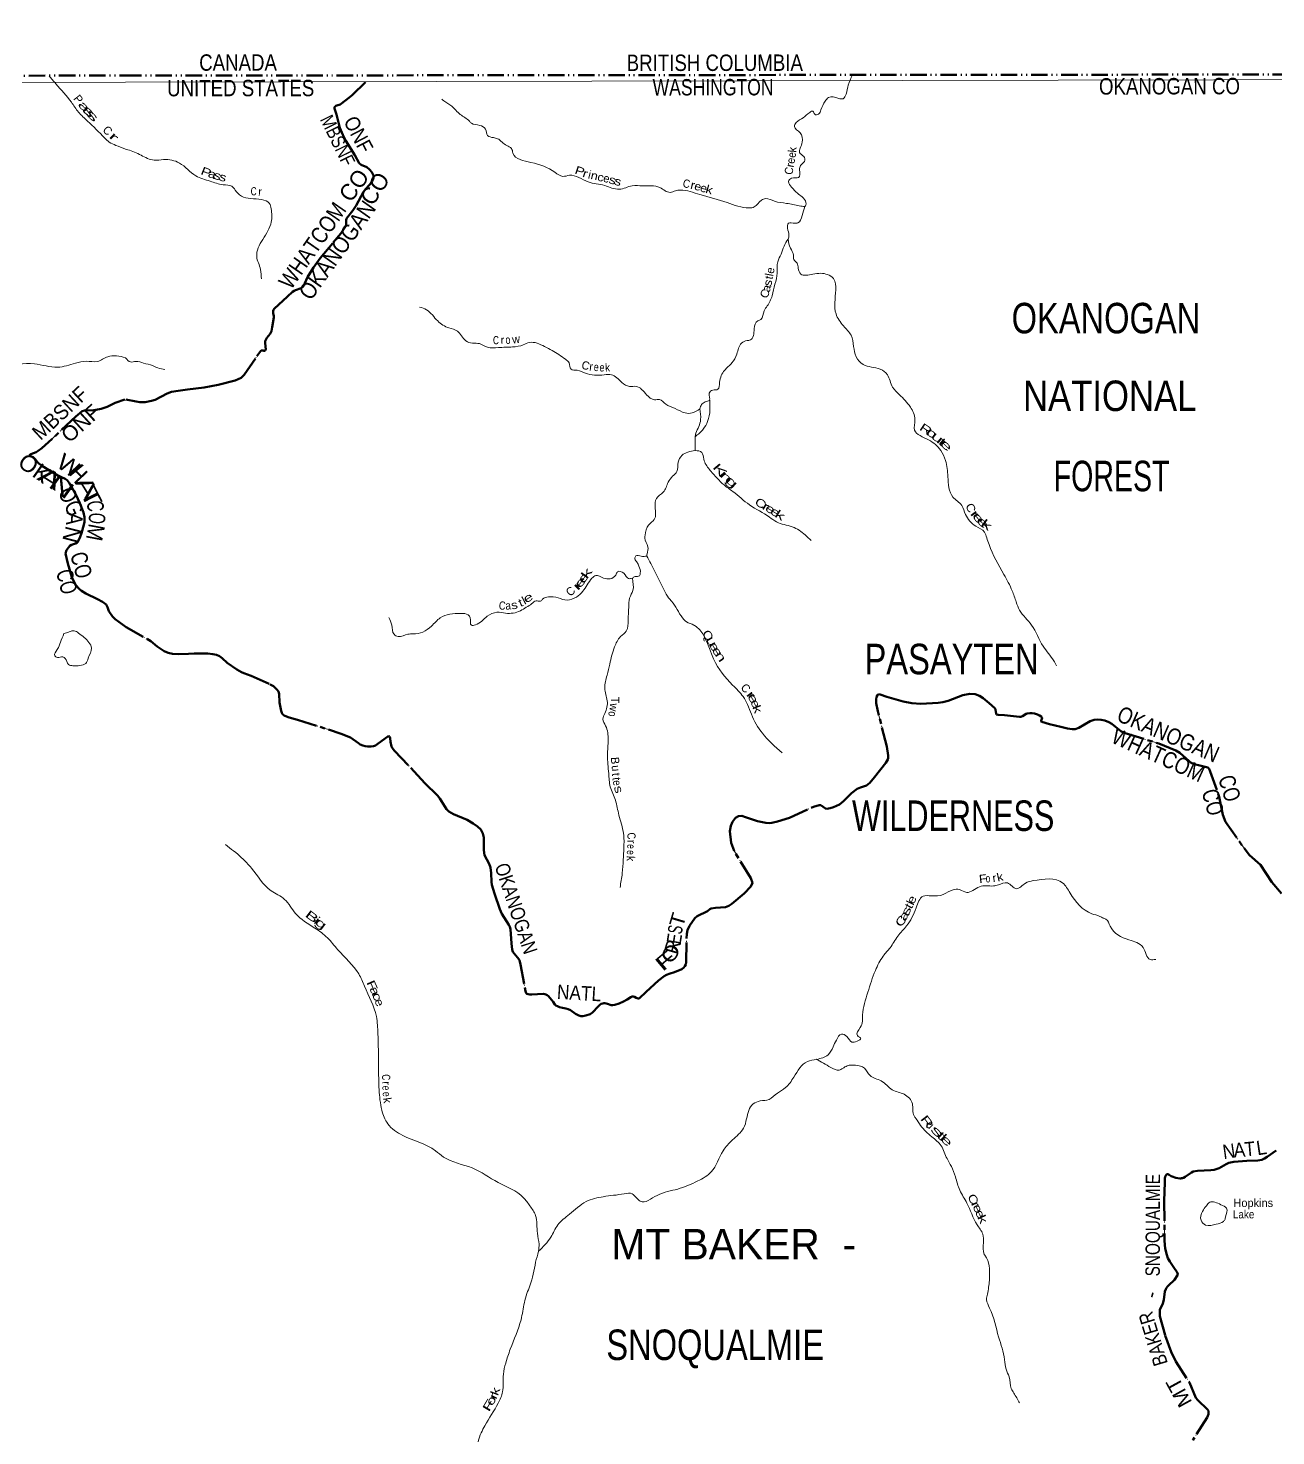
# Model space of a CAD drawing. Header units: feet. Extents: x -2 to 244583, y 367190 to 553316.
# Drawn here: x 27951 to 58364, y 518618 to 552939 of the extents above; entities that cross this region are included whole.
import ezdxf
from ezdxf.enums import TextEntityAlignment as Align

# ---------------------------------------------------------------- set-up
doc = ezdxf.new("R2010")
doc.units = ezdxf.units.FT
doc.header["$LTSCALE"] = 80
for name, pattern in [('DASH_DOUBLE_DOT', [9.2, 5, -1.2, 0.3, -1.2, 0.3, -1.2]), ('DOT_DASHED', [7.7, 5, -1.2, 0.3, -1.2]), ('LONG_DASH_SHORT_DASH', [9.9, 6, -1.2, 1.5, -1.2])]:
    doc.linetypes.add(name, pattern=pattern)
for name, color, linetype, lineweight in [('10', 7, 'DASH_DOUBLE_DOT', 70), ('11', 7, 'LONG_DASH_SHORT_DASH', 60), ('39', 7, 'Continuous', 13), ('4', 7, 'Continuous', 13), ('41', 7, 'Continuous', 13), ('44', 7, 'DOT_DASHED', 13)]:
    doc.layers.add(name, color=color, linetype=linetype, lineweight=lineweight)
doc.layers.add('12', color=7, linetype='Continuous')

msp = doc.modelspace()

# ---------------------------------------------------------------- linework, layer by layer
at = {"layer": '10'}
for p, q in [((-1.6, 551755.79), (30317.74, 551782.51)), ((30317.74, 551782.51), (60642.26, 551810.33))]:
    msp.add_line(p, q, dxfattribs=at)
at = {"layer": '11'}
for points in [[(30333.28, 543886.66), (30585.15, 543833.9), (30672.53, 543820.03), (30800.39, 543822.32), (30960.53, 543850.68), (31048.99, 543879.89), (31340.82, 544034.14), (31444.87, 544070.12), (31604.41, 544097.35), (31839.42, 544125.88), (32245.39, 544175.48), (32585.07, 544245.14), (32993.38, 544347.11), (33141.31, 544414.27), (33219.88, 544489.39), (33529.22, 544942.68), (33621.02, 545073.84), (33628.7, 545078.33), (33638.84, 545080.61), (33677.19, 545077.43), (33698.32, 545074.37), (33712.03, 545073.85), (33724.77, 545076.43), (33732.84, 545082.47), (33737.94, 545094.37), (33741.6, 545115.52), (33740.63, 545168.44), (33725.99, 545273.72), (33730.68, 545310.07), (33742.9, 545341.6), (33770.53, 545384.89), (33848.57, 545482.95), (33869.4, 545519.99), (33880.59, 545554.39), (33902.48, 545651.83), (33940.54, 545882.35), (33939.21, 545920.42), (33927.57, 545992.95), (33924.94, 546021.94), (33926.92, 546050.12), (33933.28, 546070.03), (33951.22, 546093.98), (34276.94, 546399.4), (34391.65, 546507.24), (34432.4, 546537.13), (34464.92, 546552.09), (34603.33, 546602.06), (34644.65, 546630.92), (34675.78, 546671.76), (34697.79, 546719.08), (34756.5, 546869.75), (34905.04, 547102.54), (35068.59, 547334.09), (35389.81, 547711.29), (35571.06, 547929.09), (35688.76, 548102.75), (35706.08, 548141.25), (35706.95, 548183.67), (35699.89, 548254.43), (35710.03, 548300.22), (35865.47, 548490.14), (35943.02, 548615.36), (36129.54, 548951.14), (36176.04, 549015.74), (36262.47, 549113.94), (36309.79, 549170.78), (36334.3, 549205.06), (36358.51, 549254.32), (36368.05, 549291.81), (36370.16, 549319.6), (36366.8, 549348.65), (36355.87, 549379), (36327.23, 549428.16), (36270.53, 549493.45), (36207.95, 549545.86), (36065.74, 549607.22), (36020.67, 549645.99), (35912.32, 549843.45), (35698.16, 550191.92), (35617.9, 550339.61), (35551.63, 550510.7), (35467.43, 550830.19), (35426.47, 550954.44), (35422.12, 550983.77), (35422.51, 551004.03), (35426.08, 551021.49), (35432.75, 551032.98), (35440.66, 551040.59), (35453.91, 551048.62), (35473.55, 551056.23), (35552.76, 551079.42), (35588.81, 551102.86), (35771.84, 551238.35), (35852.71, 551305.67), (36174.57, 551626.22)], [(30308.69, 543881.6), (30075.79, 543807.64), (29880.18, 543709.96), (29727.91, 543656.53), (29512.7, 543617.94), (29363.64, 543623.88), (29323.2, 543620.52), (29265.51, 543597.4), (29116.46, 543468.31), (28446.1, 542845.96), (28288.69, 542700.97), (28198.41, 542633.24), (28144.68, 542601.44), (28017.52, 542549.44), (27989.73, 542536.61), (27979, 542527.22), (27992.68, 542513.85), (28071.68, 542477.65), (28090.3, 542461.51), (28128.27, 542418.52), (28170.51, 542366.44), (28210.66, 542324.88), (28302.88, 542259.26), (28489.06, 542142.58), (28673.37, 542036.07), (28852.66, 541948.26), (28899.47, 541916.21), (28949.24, 541854.13), (29114.39, 541566.85), (29213.23, 541356.81), (29299.8, 541132.75), (29325.75, 541012.9), (29323.01, 540901.87), (29308.86, 540828.88), (29248.83, 540627.29), (29216.82, 540533.73), (29163.66, 540417.06), (29145.03, 540396.85), (29107, 540374.49), (29010.24, 540339.93), (28971.21, 540318.94), (28931.58, 540276.73), (28888.3, 540210.8), (28864.75, 540130.55), (28919.05, 539886.62), (29018.5, 539557.56), (29062.49, 539447.3), (29117.11, 539357.83), (29201.14, 539264.83), (29253.49, 539221.3), (29353.69, 539156.99), (29637.65, 539020.54), (29764.75, 538951.21), (29849.55, 538887.82), (29883.04, 538824.43), (29915.19, 538727.86), (30009.01, 538592.44), (30073.15, 538529.96), (30338.46, 538337.79)], [(30338.25, 538337.94), (30859.17, 538044.51), (30941.59, 537992), (31094.43, 537867.04), (31268.1, 537750.77), (31363.46, 537706.32), (31471.99, 537681.36), (31627.56, 537672.79), (31856.77, 537686.42), (31993.99, 537694.47), (32126.32, 537692.95), (32329.68, 537689.57), (32452.16, 537677.66), (32538.55, 537658.21), (32614.35, 537627.71), (32678.46, 537579.72), (32799.01, 537462.27), (33039.56, 537301.12), (33154.13, 537236.45), (33208.5, 537211.07), (33387.75, 537145.19), (33854.23, 536939.14), (33929.97, 536893.07), (33976.05, 536855.95), (34016.99, 536813.36), (34049.57, 536764.06), (34068.12, 536705.08), (34079.19, 536500.78), (34114.71, 536298.71), (34133.65, 536243.66), (34152.44, 536214.96), (34191.65, 536183.54), (34250.47, 536155.04), (34310.42, 536134.06), (34519.89, 536074.38), (35271.26, 535840.48), (35578.27, 535735.49), (35805.37, 535640.75), (36001.54, 535502.91), (36045.41, 535476.89), (36105.66, 535450.88), (36165.66, 535433.98), (36220.46, 535425.27), (36313.79, 535425.42), (36369.28, 535436.16), (36414.12, 535452.78), (36486.09, 535495.06), (36716.95, 535664.88), (36739.04, 535674.85), (36755.3, 535672.53), (36768.2, 535655.84), (36776.99, 535628.87), (36782.99, 535536.23), (36806.99, 535427.33), (36824.51, 535389.18), (36882.23, 535321.01), (37357.29, 534815.92), (37623.83, 534534.21), (37931.05, 534232.62), (37989.63, 534155.63), (38149.14, 533898.29), (38204.01, 533842.35), (38316.69, 533775.41), (38650.99, 533634), (38799.37, 533551.74), (38908.3, 533478.17), (38982.86, 533403), (39035.98, 533301.17), (39056.79, 533205.02), (39055.26, 532901.6), (39074.97, 532778.07), (39186.16, 532565.28), (39218.09, 532476.2), (39234.1, 532339.42), (39244.86, 532123.14), (39256.27, 532054.07), (39316.66, 531837.73), (39448.87, 531458.13), (39498.64, 531348.14)], [(46512.76, 533686.41), (47095.13, 533955.54), (47230.18, 533998.19), (47271.81, 533991.38), (47387.87, 533915.48), (47418.56, 533907.54), (47497.75, 533919.49), (47583.71, 533943.25), (47725.4, 534014.6), (47826.99, 534090.14), (47901.64, 534166.84), (48021.16, 534287.52), (48160.19, 534389.54), (48241.7, 534424.78), (48382.56, 534476.43), (48464.86, 534542.1), (48582.31, 534677.32), (48858.18, 535028.34), (48903.28, 535112.01), (48914.21, 535152.65), (48916.28, 535207.43), (48882.45, 535423.24), (48662.18, 536286), (48619.97, 536484.8), (48618.2, 536569.66), (48630.15, 536636.41), (48653.54, 536679.8), (48681.79, 536700.02), (48717.52, 536695.26), (48882.78, 536635.42), (49277.8, 536521.96), (49494.12, 536477.74), (49707.43, 536462.53), (50132.98, 536487.47), (50243.31, 536502.45), (50373.82, 536541.25), (50733.82, 536678.01), (50903.29, 536712.66), (51037.47, 536701.28), (51143.44, 536660.6), (51230.23, 536606.63), (51374.92, 536480.8), (51510.69, 536358.29), (51526.84, 536327.53), (51547.5, 536221.71), (51558.72, 536207.42), (51594.18, 536197.83), (51750.52, 536187.61), (52116.56, 536149.85), (52147.71, 536150.11), (52187.5, 536164.1), (52275.97, 536219.54), (52305.35, 536232.44), (52370.85, 536239.81), (52423.04, 536236.83), (52481.93, 536225.87), (52555.31, 536201.57), (52602.64, 536179.55), (52642.01, 536157.12), (52659.49, 536145.3), (52663.4, 536139.95), (52665.94, 536120.91), (52645.72, 536054.43), (52644.45, 536040.14), (52647.06, 536032.75), (52650.04, 536029.66), (52661.46, 536025.14), (52845.77, 535973.14), (53125.52, 535904.19), (53285.32, 535867.65), (53399.36, 535845.81), (53469.06, 535848.11), (53559.24, 535877.36), (53838.07, 536040.7), (53934.56, 536075.1), (54006.69, 536080.99), (54107.16, 536075.55), (54196.91, 536058.05), (54296, 536020.13), (54368.68, 535974.24), (54586.02, 535797.79), (54688.62, 535749.15), (55514.05, 535497.15), (55926.16, 535329.71), (56020.42, 535271.72), (56247.89, 535068.75)], [(56247.89, 535068.75), (56301.87, 535030.75), (56371.93, 534996.1), (56514.25, 534958.19), (56704.84, 534909.76), (56737.66, 534880.82), (56764.05, 534817.94), (56983.7, 534194.81), (57074.78, 533755.61), (57139.53, 533590.28), (57591.99, 532942.97), (57718.43, 532773.94), (57993.14, 532537.84), (58131.13, 532325.9), (58267.38, 532114.15), (58503.95, 531842.12)], [(39498.64, 531348.14), (39668.47, 531078.13), (39689.47, 531030.26), (39707.26, 530969.25), (39737, 530622.53), (39751.2, 530472.08), (39767.29, 530422.69), (39796.45, 530377.05), (39880.11, 530280.55), (39909.75, 530240.08), (39924.94, 530211.7), (39950.06, 530111.33), (40073.99, 529458.62), (40090.94, 529412.54), (40107.33, 529395.64), (40137.18, 529385.75), (40183.51, 529379.65), (40232.4, 529379.39), (40504.75, 529392.23), (40544.58, 529388.58), (40567.37, 529382.22), (40604.67, 529361.57), (40635.58, 529334.37), (40747.03, 529199.69), (40792.85, 529131.22), (40813.94, 529113.22), (40854.58, 529090.4), (40904.28, 529072.53), (40974.21, 529056.58), (41058.41, 529040.04), (41112.33, 529024.64), (41168.95, 528997.84), (41296.11, 528910.57), (41378.05, 528864.14), (41423.63, 528851.14), (41474.29, 528850.12), (41543.79, 528863.26), (41648.18, 528901.51), (41710.08, 528943.32), (41843.12, 529087.51), (41893.49, 529131.54), (41919.74, 529147.82), (41955.88, 529162.58), (41985.84, 529167.22), (42010.88, 529165.89), (42074.07, 529149.83), (42158.81, 529121.87), (42206.12, 529114.87), (42254.86, 529123.24), (42360.15, 529161.09), (42461.34, 529205.4), (42552.76, 529253.39), (42641.63, 529317.56), (42673.25, 529333.24), (42698.71, 529332.35), (42730.74, 529319.71), (42769.46, 529298.21), (42816.92, 529278.35), (42844.31, 529281.04), (43016.08, 529440.05), (43317.93, 529716.32), (43457, 529829.54), (43508.31, 529857.51), (43597.45, 529887.66), (43703.06, 529921.6), (43885.84, 529998.6), (43933.2, 530033.16), (43960.69, 530067.75), (43979.48, 530111.18), (43990.65, 530169.6), (44004.52, 530853.9), (44023.28, 530949.11), (44069.01, 531054.94), (44205.44, 531241.17), (44261.57, 531284.61), (44506.87, 531407.19), (44568.05, 531460.46), (44602.44, 531476.14), (44702.62, 531495.38), (44953.21, 531508.61), (45030.89, 531537.89), (45106.43, 531588.31), (45406.65, 531837.27), (45569.58, 532015.55), (45610.43, 532101.01), (45568.16, 532213.73), (45161, 532879.4), (45089.69, 533080.17), (45056.68, 533359.73), (45077.62, 533494.49), (45122.81, 533591.31), (45196.73, 533682.09), (45263.92, 533727.75), (45350.83, 533730.97), (45436.41, 533703.44), (45729.57, 533606.11), (45929.43, 533560.4), (46021.01, 533555.49), (46076.2, 533560.44), (46219.34, 533592.92), (46512.76, 533686.41)], [(58368.63, 525574.08), (58154.07, 525417.49), (58088.95, 525378.29), (58023.96, 525351.43), (57922.76, 525332.72), (57661, 525325.83), (57344.33, 525295.11), (57219.58, 525272.75), (57154.52, 525244.46), (56980.52, 525143.12), (56864.29, 525103.59), (56782.5, 525092.2), (56454.91, 525079.96), (56352.49, 525062.13), (56307.03, 525041.87), (56156.89, 524935.86), (56114.25, 524911.97), (56091.37, 524902.96), (56068.19, 524897.1), (56068.19, 524897.1), (56049.63, 524894.99), (56027.49, 524895.42), (55973.17, 524902.65), (55930.32, 524912.09), (55834.1, 524937.34), (55812.7, 524947.83), (55768.03, 524979.11), (55750.77, 524990.05), (55734.91, 524997.15), (55726.71, 524999.1), (55717.87, 524999.41), (55708.28, 524997.05), (55698.48, 524990.84), (55690.68, 524982.53), (55680.66, 524968.69), (55672.27, 524952.97), (55665.79, 524935.09), (55659.64, 524898.02), (55661.67, 524805.75)], [(55661.67, 524805.75), (55645.74, 524340.33), (55647.15, 523376.72), (55667.98, 523187.08), (55705.18, 523029.42), (55734.32, 522950.24), (55776.7, 522871.61), (55874.9, 522721.15), (55952.32, 522616.52), (55970.89, 522580.52), (55972.21, 522560.41), (55964.15, 522534.18), (55890.23, 522425.4), (55746.45, 522285.74), (55720.97, 522257.18), (55696.81, 522222.96), (55680.94, 522191.82), (55662.36, 522134.9), (55631.22, 521931.23), (55608.66, 521848.57), (55535.83, 521690.89), (55535.3, 521535.57), (55667.61, 521067.64), (55811.6, 520667.81), (55929.34, 520427.27), (56261.06, 519914.92), (56414.15, 519545.76), (56458.93, 519486.25), (56698.59, 519259.99), (56719.46, 519228.18), (56726.2, 519195), (56722.29, 519146.27), (56692.47, 519063.15), (56339.16, 518513.79)]]:
    msp.add_lwpolyline(points, dxfattribs=at)
at = {"layer": '39'}
for points in [[(28462.91, 551779.34), (28627.42, 551580.14), (29004.1, 551135.64), (29178.43, 550892.03), (29401.2, 550673.08), (29814.06, 550263.28), (29928.4, 550162.94), (30091.23, 550081.2), (30321, 549991.88)], [(48044.38, 551799.61), (47943.45, 551550.14), (47887.14, 551328.88), (47819.49, 551218.86), (47710.06, 551227.87), (47458.78, 551247.58), (47378.77, 551157.68), (47273.76, 550946.05), (47216.17, 550842.21), (47127.11, 550839.28), (47079.71, 550915.73), (47001.09, 550884.56), (46846.61, 550753.41), (46671.71, 550638.25), (46632.25, 550542.69), (46767.58, 550386.15), (46818.61, 550161.94), (46769.6, 550013.65), (46754.57, 549906.19), (46856.85, 549810.06), (46874.36, 549688.76), (46778.24, 549590.6), (46755.09, 549485.08), (46732.86, 549294.55), (46556.86, 549280.6), (46486.88, 549198.91), (46561.28, 549059.97), (46702.55, 548915.64), (46816.93, 548823.68), (46911.53, 548689), (46906.16, 548624.15), (46882.26, 548587.47)], [(38032.15, 551208.1), (38087.29, 551164.12), (38274.95, 551036.46), (38483.64, 550836.13), (38708.16, 550670.38), (38757.3, 550620.27), (38958.29, 550569.68), (39096.97, 550477.96), (39151.3, 550322.62), (39293.61, 550269.41), (39393.09, 550244.11), (39617.65, 550074.31), (39729.73, 550008.64), (39769.49, 549889.6), (40207.23, 549665.28), (40792.97, 549424.26), (40982.34, 549324.96), (41146.06, 549350.93), (41599.3, 549191.56), (42005.21, 549102.57), (42358.51, 549011.02), (42675.47, 549095.24), (42928.6, 549091.75), (43352.2, 549051.53), (43598.46, 548934.59), (43733.66, 548976.46), (43846.88, 548991.79), (44325.91, 548881.27), (44994.14, 548687.66), (45524.03, 548555.39), (45651.31, 548580.98), (45827.68, 548746.77), (45930.54, 548784.27), (46143.83, 548719.63), (46440, 548667.99), (46748.4, 548608.37), (46882.26, 548587.47)], [(33635.43, 546828.61), (33616.78, 547055.17), (33522.25, 547370.04), (33669.56, 547788.61), (33877.56, 548211.84), (33874.02, 548537.77), (33830.06, 548670.94), (33642.82, 548760.14), (33147.85, 548846.19), (32998.46, 548992.46), (32916.49, 549082.73), (32701.46, 549121.03), (32386.67, 549208.93), (32039.06, 549336.98), (31638.81, 549650.75), (31251.18, 549733.86), (31020.52, 549719.36), (30703.34, 549841.64), (30384.03, 549974.03), (30321, 549991.88)], [(46881.62, 548587.57), (46817.81, 548370.18), (46716.51, 548188.96), (46637.62, 548182.08), (46487.81, 548180.55), (46460.76, 548060.83), (46497.03, 547891.13), (46473.76, 547795.74)], [(46473.8, 547795.58), (46376.43, 547622.66), (46303.63, 547427.55), (46222.63, 547242.49), (46209.4, 546969.04), (46155.66, 546697.19), (46085.83, 546415.06), (45967.02, 546168.88), (45889.4, 546044.59), (45814.69, 545839.34), (45738.14, 545804.14), (45651.17, 545608.9), (45554.91, 545336.62), (45476.11, 545321.64), (45339.13, 545257.48), (45226.61, 544991.12), (45107.45, 544777.32), (44925.17, 544595.27), (44806.82, 544306.57), (44760.1, 544134.01), (44640.88, 544112.54), (44552.59, 544038.76), (44554.5, 543862.64), (44457.72, 543825.21), (44367.3, 543761.53), (44325.93, 543655.83)], [(46473.76, 547795.74), (46532.82, 547577.69), (46605.61, 547400.26), (46616.88, 547295.1), (46694.71, 547212.89), (46722.39, 547087.65), (46784.68, 546944.54), (47078.3, 546941.46), (47438.81, 546930.96), (47581.6, 546833.22), (47635.23, 546556.4), (47643.58, 545973.4), (47824.94, 545679.66), (48009.63, 545452.77), (48073.35, 545178.07), (48136.81, 544927.67), (48302.86, 544739.06), (48723.22, 544623.9), (48894.75, 544490), (49023.61, 544183.58), (49187.55, 544003.04), (49456.05, 543702.09), (49566.71, 543393.46), (49559.36, 543138.28), (49900.04, 542902.86), (50194.42, 542642.67), (50310.43, 542400.9), (50371.46, 542000.66), (50492.22, 541507.89), (50707.06, 541301.55), (50800.55, 541081.82), (51052.68, 540796.9), (51260.79, 540651.23), (51316.94, 540514.13), (51373.43, 540346.67), (51735.69, 539615.44), (51938.39, 539220.69), (52036.49, 538950.4), (52119.64, 538750.81), (52409.09, 538385.29), (52690.07, 537867.84), (52951.03, 537516.2), (53013.74, 537391.59)], [(44325.93, 543655.83), (44136.68, 543556.71), (43964.58, 543556.98), (43720.43, 543665.84), (43492.5, 543772.85), (43341.46, 543884.68), (43220.04, 543879.39), (43026.37, 544000.92), (42769.04, 544204.8), (42611.13, 544203.19), (42423.8, 544300.48), (42168.68, 544488.19), (41994.57, 544486.41), (41534.53, 544526.26), (41335.32, 544599.14), (41185.22, 544623.93), (41134.96, 544777.28), (41050.99, 544865.51), (40720.63, 545082.82), (40541.42, 545178.17), (40167.84, 545273.56), (40020.64, 545217.4), (39760.01, 545166.15), (39413.93, 545152.49), (39150.64, 545159.93), (38955.32, 545247.02), (38779.04, 545259.39), (38622.51, 545316.51), (38413.42, 545553.28), (38208.09, 545630.14), (37934.94, 545799.44), (37660.65, 546074.01), (37493.92, 546139.12)], [(30327.86, 544904.49), (29889.79, 544927.03), (29641.48, 544813.74), (29365.82, 544817.67), (29102.77, 544769.05), (28667.87, 544672.53), (28103.77, 544753.17), (27324, 544696.47), (26075.14, 544510.6), (25690.96, 544406.38), (25320.73, 544330.61), (25215.85, 544271.08), (24995.24, 544236.96), (24809.73, 544126.19), (24520.7, 544034.86), (24247.2, 544022.6), (24057.52, 543925.97), (23830.07, 543741.98), (23616.5, 543594.54), (23295.68, 543428.05), (22837.01, 543027.66), (22497.56, 542668.68), (22408.01, 542473.62), (22347.05, 542254.49), (22252.8, 542136.33), (22195.18, 542000.23), (22175.13, 541736.88), (22025.08, 541506.93), (21688.85, 541008.28), (21494.57, 540259.69), (21497.47, 539917.56), (21446.04, 539530.46), (21588.28, 539248.12), (21657.36, 538989.51), (21670.29, 538659.6), (21774.27, 538348.63), (21821.26, 537826.65), (21867.6, 537142.69), (21833.09, 536911.62), (21627.88, 536733.88), (21399.46, 536426.38), (21263.05, 536261.33), (21075.44, 536158.64), (20708.1, 535981.66), (20507.35, 535994.27), (20261.31, 535852.65), (19990.89, 535716.92), (19622.17, 535701.9), (19110.67, 535556.19), (18741.09, 535403.49), (18436.03, 535289.76), (17814.87, 535169.52), (17289.17, 535025.73), (17166.95, 534860.78), (17100.99, 534514.06), (17014.9, 534150.99), (16947.84, 533694.93), (16768.64, 533318.98), (16518.4, 533193.53), (16317.98, 533167.67), (16174.63, 533103.79), (16074.94, 532910.68), (15905.27, 532605.67), (15783.83, 532586.5), (15623.45, 532619.67), (15483.79, 532598.33), (15278.32, 532689.86), (15081.53, 532714.65), (14880.08, 532810.26), (14366.05, 532723.25), (14187.41, 532758.3), (13913.45, 532800.7), (13307.4, 532810.15), (12721.45, 532601.1), (12449.99, 532588.86), (12283.04, 532678.67), (12052.82, 532820.62), (11881.44, 532954.94), (11753.52, 532984.31), (11621.33, 533037.94), (11471.49, 533261.5), (11317.09, 533304.84), (11153.17, 533277.24), (10946.36, 533287.78), (10823.19, 533473.08), (10632.03, 533550.55), (10414.07, 533680.45), (10246.71, 533818.85), (10073.92, 534119.17), (9921.35, 534425.72), (9764.14, 534562.16)], [(30327.29, 544904.52), (30448.28, 544799.86), (30579.74, 544813.34), (30764.43, 544772.71), (30985.78, 544712.21), (31113.96, 544654.8), (31286.48, 544616.07)], [(44563.99, 543872.98), (44569.09, 543638.06), (44513.52, 543347.98), (44408.2, 543164.69), (44209.8, 542976.41)], [(44325.16, 543655.42), (44342.94, 543394.83), (44298.17, 543228.36), (44227.09, 543061.61), (44209.8, 542976.41)], [(44209.8, 542976.41), (44207.44, 542820.49), (44206.18, 542749.62), (44207.37, 542640.3)], [(44207.61, 542640.23), (43888.73, 542523.67), (43795.36, 542358.73), (43763.43, 542129.63), (43661.43, 542013.18), (43553.67, 541868.34), (43432.81, 541624.16), (43264.38, 541472.62), (43234.32, 541257.71), (43213.25, 540959.88), (43075.01, 540824.84), (42988.61, 540576.96), (42983.31, 540506.05), (43056.5, 540292.19), (43042.12, 540124), (43028.57, 540067.18)], [(44207.37, 542640.3), (44371.86, 542595.41), (44420.22, 542429.89), (44556.54, 542182.26), (44747.19, 541965.55), (44912.98, 541801.22), (45129.33, 541641.46), (45535.79, 541315.6), (46022.93, 541016.89), (46194.27, 540901.21), (46576.23, 540779.58), (46894.23, 540582.39), (47037.46, 540444.16)], [(43028.57, 540067.18), (42894.97, 540063.79), (42763.27, 540072.57), (42739.75, 540001.47), (42793.35, 539912.93), (42840.88, 539824.34), (42873.14, 539650.55), (42849.52, 539587.55), (42744.47, 539566.23), (42680.1, 539527.11)], [(46328.25, 535272.21), (45849.29, 535749.18), (45581.05, 536212.09), (45489.4, 536448.03), (45377.97, 536641.26), (45123.88, 536920.08), (44657.34, 537559.14), (44133.87, 538406.15), (44040.37, 538439.61), (43901.38, 538559.67), (43635.76, 538967.95), (43564.05, 539046.18), (43454.69, 539235.37), (43127.72, 539885.98), (43028.57, 540067.18)], [(42678.08, 539527.09), (42589.09, 539518.08), (42470.22, 539650.49), (42319.99, 539687.43), (42272.33, 539601.91), (42137.63, 539513.48), (41979.5, 539532.11), (41786.49, 539592.9), (41694.09, 539525.15), (41470.75, 539209.06), (41314.34, 539069.79), (41086.38, 538992.56), (40869.15, 539047.03), (40631.97, 539072.95), (40490.85, 539016.85), (40438.7, 538971.78), (40331.36, 538974.73), (40224.44, 538906.56), (40094.14, 538818.44), (39949.28, 538733.96), (39587.51, 538673.58), (39378.7, 538697.77), (39142.87, 538600.2), (38851.58, 538388.7), (38756.49, 538381.66), (38726.17, 538563.56), (38674.77, 538635.92), (38498.27, 538668.54), (37995.27, 538562.18), (37782.85, 538359.58), (37567.76, 538215.66), (37335.41, 538170.77), (37209.96, 538163.42), (36969.61, 538108.33), (36869.84, 538159.95), (36814.77, 538384.12), (36743.94, 538567.63)], [(42680.1, 539527.11), (42691.41, 539231.63), (42612.5, 539040.52), (42590.53, 538825.69), (42575.78, 538505.65), (42532.1, 538239.99), (42391.85, 538102.91), (42244.7, 537856.43), (42129.8, 537436.17), (42063.91, 537164.21), (42004.58, 536847.77), (42066.65, 536538.64), (42011.26, 536232.36), (41962.14, 536094.19), (42026.7, 535928.83), (42091.15, 535587.34), (42072.93, 535214.63), (42102.05, 534769.52), (42142.07, 534439.92), (42265.04, 534117.24), (42349.97, 533753.68), (42464.19, 533303.36), (42471.97, 532959.26), (42456.98, 532661.5), (42432.18, 532335.29), (42379.25, 531988.54)], [(28822.36, 538176.8), (28741.04, 537967.63), (28661.48, 537790.87), (28599.95, 537638.54), (28665.14, 537598.56), (28796.76, 537611.73), (28851.8, 537573.69), (28938.19, 537424.55), (29043.84, 537392.98), (29209.98, 537398.32), (29357.48, 537450.09), (29415.19, 537576.06), (29494.15, 537823.68), (29315.62, 538083.46), (29174.87, 538191.69), (29075.09, 538247.6), (28947.66, 538218.26), (28822.36, 538176.8)], [(32758.61, 533034.28), (33154.9, 532712.37), (33396.58, 532457.71), (33872.26, 531909.85), (34202.56, 531698.62), (34471.54, 531353.13), (34941.09, 530997.55), (35245.31, 530763.78), (35495.48, 530472.76), (36010.13, 529878.74), (36149.02, 529580.52), (36438.47, 528842.47), (36477.43, 528423.78), (36492.16, 527626.25), (36506.48, 527053.43), (36572.55, 526562.14), (36717.93, 526225.51), (37081.39, 525943.76), (37883.21, 525567.26), (38077.21, 525415.38), (38772.55, 525149.15), (39408.1, 524795.26), (40021.49, 524431.02), (40183.71, 524222.12), (40321.86, 523992.72), (40363.04, 523555.83), (40404.34, 523295.08), (40390.08, 523116.78)], [(47167.61, 527797.03), (47448.87, 527908.09), (47572.3, 528101.68), (47651.48, 528268.51), (47775.44, 528413.52), (47909.74, 528352.13), (48028.61, 528219.72), (48157.96, 528241.28), (48248.4, 528302.94), (48164.58, 528377), (48235.35, 528572.08), (48292.75, 528880.4), (48418.36, 529432.37), (48602.91, 529964.69), (48795.49, 530316.91), (48959.36, 530514.97), (49148.59, 530802.36), (49362.55, 531049.52), (49596.65, 531493.27), (49763.68, 531774.36), (49972.13, 531782.56), (50257.24, 531817.87), (50496.92, 531933.69), (50654.83, 531935.3), (50829.68, 531868.25), (51137.96, 532007.04), (51303.72, 532031), (51483.99, 532024.74), (51601.15, 532050.23), (51819.29, 532099.02), (52041.52, 531957.54), (52258.73, 532091.36), (52450.4, 532154.05), (53167.75, 532098.61), (53348.61, 531851.43), (53878.47, 531348.66), (54077.61, 531281.86), (54159.03, 531242.2), (54222.1, 531214.5), (54327.21, 531043.48), (54784.37, 530710.04), (55126.5, 530527.27), (55299.77, 530233.45), (55437.46, 530232.83)], [(40390.08, 523116.78), (40694.07, 523464.06), (40858.92, 523759.3), (41145.6, 524021.37), (41555.28, 524331.26), (41969.07, 524448.86), (42478.54, 524518.85), (42674.94, 524518.83), (42771.06, 524430.72), (42871.29, 524336.59), (43282.77, 524480.49), (43787.26, 524635.45), (44273.08, 524832.74), (44602.74, 525052.74), (44892.76, 525567.92), (45120.68, 525835.46), (45388.9, 526119.61), (45463.37, 526347.13), (45623.42, 526711.16), (45794.74, 526783.77), (46010.98, 526820.39), (46213.83, 526972.28), (46412.8, 527107.93), (46614.49, 527367.11), (46946.49, 527745.05), (47165.24, 527798.37)], [(47162.54, 527799.89), (47519.04, 527599.04), (47722.19, 527536.33), (47802.76, 527575.62), (47917.47, 527639.55), (48119.79, 527653.76), (48335.2, 527581.05), (48472.79, 527402.27), (48743.48, 527273.43), (49013.11, 527055.5), (49305.86, 526945.11), (49504.76, 526714.31), (49546.44, 526419.15), (49591.66, 526356.85), (49704.89, 526183.89), (49979.21, 525907.3), (50204.27, 525690.94), (50349.41, 525376.58), (50454.73, 525187.35), (50554.69, 524931.25), (50661.48, 524606.38), (50834.94, 524294.34), (51081.61, 523766.41), (51219.74, 523539.04), (51236.19, 523328.66), (51257.51, 523043.41), (51311.09, 522956.9), (51382.74, 522698.48), (51381.87, 522404.91), (51332.82, 522074.4), (51314.05, 521938.56), (51387.12, 521734.82), (51607.38, 521028.47), (51751.05, 520477.22), (51788.03, 520240.72), (51864.94, 520057.27), (51916.62, 519772.33), (51976.54, 519661.59), (52118.87, 519420.09)], [(57135.57, 523953.99), (57163.56, 524166.57), (57024.93, 524254.23), (56755.01, 524312.22), (56670.93, 524224.3), (56577.23, 524089.72), (56541.11, 523872.73), (56651.71, 523756.43), (56910.62, 523779.31), (57086.07, 523843.87), (57127.93, 523905.03), (57135.52, 523951.67)], [(40390.08, 523116.78), (40322.1, 522850.86), (40182.53, 522278.51), (40107.69, 522085.41), (40047.3, 521866.14), (39964.78, 521448.23), (39703.3, 520728.86), (39591.55, 520391.64), (39535.76, 520121.8), (39516.15, 519690.36), (39409.79, 519415.96), (39083.71, 518866), (38994.52, 518688.95), (38893.77, 518270.86), (38954.32, 517915.15), (38900.97, 517606.87), (38616.28, 516974.32), (38304.13, 516633.03), (38164.13, 516473.68), (38086.34, 516179.32), (37949.02, 515773.01), (37921.79, 515483.21), (37840.21, 515164.52), (37762.9, 515011.89), (37644.2, 514569.32), (37411.49, 514184.3), (37183.04, 513779.08), (37119.83, 513579.29)]]:
    msp.add_spline(points, degree=3, dxfattribs=at)
at = {"layer": '4'}
msp.add_lwpolyline([(0, 551604.47), (30320.18, 551625.32), (60640.31, 551687.89), (90960.33, 551792.15), (121280.18, 551938.12), (151599.79, 552125.8), (181919.11, 552355.19), (212238.1, 552626.27), (242556.67, 552939.07), (244583.23, 368785.28), (214011.34, 368469.87), (183439.05, 368196.52), (152869.71, 367965.22), (122293.47, 367775.98), (91720.3, 367628.78), (61146.96, 367523.65), (30573.51, 367460.56), (0, 367439.54)], close=True, dxfattribs=at)
at = {"layer": '44'}
for points in [[(30333.28, 543886.66), (30585.15, 543833.9), (30672.53, 543820.03), (30800.39, 543822.32), (30960.53, 543850.68), (31048.99, 543879.89), (31340.82, 544034.14), (31444.87, 544070.12), (31604.41, 544097.35), (31839.42, 544125.88), (32245.39, 544175.48), (32585.07, 544245.14), (32993.38, 544347.11), (33141.31, 544414.27), (33219.88, 544489.39), (33529.22, 544942.68), (33621.02, 545073.84), (33628.7, 545078.33), (33638.84, 545080.61), (33677.19, 545077.43), (33698.32, 545074.37), (33712.03, 545073.85), (33724.77, 545076.43), (33732.84, 545082.47), (33737.94, 545094.37), (33741.6, 545115.52), (33740.63, 545168.44), (33725.99, 545273.72), (33730.68, 545310.07), (33742.9, 545341.6), (33770.53, 545384.89), (33848.57, 545482.95), (33869.4, 545519.99), (33880.59, 545554.39), (33902.48, 545651.83), (33940.54, 545882.35), (33939.21, 545920.42), (33927.57, 545992.95), (33924.94, 546021.94), (33926.92, 546050.12), (33933.28, 546070.03), (33951.22, 546093.98), (34276.94, 546399.4), (34391.65, 546507.24), (34432.4, 546537.13), (34464.92, 546552.09), (34603.33, 546602.06), (34644.65, 546630.92), (34675.78, 546671.76), (34697.79, 546719.08), (34756.5, 546869.75), (34905.04, 547102.54), (35068.59, 547334.09), (35389.81, 547711.29), (35571.06, 547929.09), (35688.76, 548102.75), (35706.08, 548141.25), (35706.95, 548183.67), (35699.89, 548254.43), (35710.03, 548300.22), (35865.47, 548490.14), (35943.02, 548615.36), (36129.54, 548951.14), (36176.04, 549015.74), (36262.47, 549113.94), (36309.79, 549170.78), (36334.3, 549205.06), (36358.51, 549254.32), (36368.05, 549291.81), (36370.16, 549319.6), (36366.8, 549348.65), (36355.87, 549379), (36327.23, 549428.16), (36270.53, 549493.45), (36207.95, 549545.86), (36065.74, 549607.22), (36020.67, 549645.99), (35912.32, 549843.45), (35698.16, 550191.92), (35617.9, 550339.61), (35551.63, 550510.7), (35467.43, 550830.19), (35426.47, 550954.44), (35422.12, 550983.77), (35422.51, 551004.03), (35426.08, 551021.49), (35432.75, 551032.98), (35440.66, 551040.59), (35453.91, 551048.62), (35473.55, 551056.23), (35552.76, 551079.42), (35588.81, 551102.86), (35771.84, 551238.35), (35852.71, 551305.67), (36174.57, 551626.22)], [(30308.69, 543881.6), (30075.79, 543807.64), (29880.18, 543709.96), (29727.91, 543656.53), (29512.7, 543617.94), (29363.64, 543623.88), (29323.2, 543620.52), (29265.51, 543597.4), (29116.46, 543468.31), (28446.1, 542845.96), (28288.69, 542700.97), (28198.41, 542633.24), (28144.68, 542601.44), (28017.52, 542549.44), (27989.73, 542536.61), (27979, 542527.22), (27992.68, 542513.85), (28071.68, 542477.65), (28090.3, 542461.51), (28128.27, 542418.52), (28170.51, 542366.44), (28210.66, 542324.88), (28302.88, 542259.26), (28489.06, 542142.58), (28673.37, 542036.07), (28852.66, 541948.26), (28899.47, 541916.21), (28949.24, 541854.13), (29114.39, 541566.85), (29213.23, 541356.81), (29299.8, 541132.75), (29325.75, 541012.9), (29323.01, 540901.87), (29308.86, 540828.88), (29248.83, 540627.29), (29216.82, 540533.73), (29163.66, 540417.06), (29145.03, 540396.85), (29107, 540374.49), (29010.24, 540339.93), (28971.21, 540318.94), (28931.58, 540276.73), (28888.3, 540210.8), (28864.75, 540130.55), (28919.05, 539886.62), (29018.5, 539557.56), (29062.49, 539447.3), (29117.11, 539357.83), (29201.14, 539264.83), (29253.49, 539221.3), (29353.69, 539156.99), (29637.65, 539020.54), (29764.75, 538951.21), (29849.55, 538887.82), (29883.04, 538824.43), (29915.19, 538727.86), (30009.01, 538592.44), (30073.15, 538529.96), (30338.46, 538337.79)], [(30338.25, 538337.94), (30859.17, 538044.51), (30941.59, 537992), (31094.43, 537867.04), (31268.1, 537750.77), (31363.46, 537706.32), (31471.99, 537681.36), (31627.56, 537672.79), (31856.77, 537686.42), (31993.99, 537694.47), (32126.32, 537692.95), (32329.68, 537689.57), (32452.16, 537677.66), (32538.55, 537658.21), (32614.35, 537627.71), (32678.46, 537579.72), (32799.01, 537462.27), (33039.56, 537301.12), (33154.13, 537236.45), (33208.5, 537211.07), (33387.75, 537145.19), (33854.23, 536939.14), (33929.97, 536893.07), (33976.05, 536855.95), (34016.99, 536813.36), (34049.57, 536764.06), (34068.12, 536705.08), (34079.19, 536500.78), (34114.71, 536298.71), (34133.65, 536243.66), (34152.44, 536214.96), (34191.65, 536183.54), (34250.47, 536155.04), (34310.42, 536134.06), (34519.89, 536074.38), (35271.26, 535840.48), (35578.27, 535735.49), (35805.37, 535640.75), (36001.54, 535502.91), (36045.41, 535476.89), (36105.66, 535450.88), (36165.66, 535433.98), (36220.46, 535425.27), (36313.79, 535425.42), (36369.28, 535436.16), (36414.12, 535452.78), (36486.09, 535495.06), (36716.95, 535664.88), (36739.04, 535674.85), (36755.3, 535672.53), (36768.2, 535655.84), (36776.99, 535628.87), (36782.99, 535536.23), (36806.99, 535427.33), (36824.51, 535389.18), (36882.23, 535321.01), (37357.29, 534815.92), (37623.83, 534534.21), (37931.05, 534232.62), (37989.63, 534155.63), (38149.14, 533898.29), (38204.01, 533842.35), (38316.69, 533775.41), (38650.99, 533634), (38799.37, 533551.74), (38908.3, 533478.17), (38982.86, 533403), (39035.98, 533301.17), (39056.79, 533205.02), (39055.26, 532901.6), (39074.97, 532778.07), (39186.16, 532565.28), (39218.09, 532476.2), (39234.1, 532339.42), (39244.86, 532123.14), (39256.27, 532054.07), (39316.66, 531837.73), (39448.87, 531458.13), (39498.64, 531348.14)], [(46512.76, 533686.41), (47095.13, 533955.54), (47230.18, 533998.19), (47271.81, 533991.38), (47387.87, 533915.48), (47418.56, 533907.54), (47497.75, 533919.49), (47583.71, 533943.25), (47725.4, 534014.6), (47826.99, 534090.14), (47901.64, 534166.84), (48021.16, 534287.52), (48160.19, 534389.54), (48241.7, 534424.78), (48382.56, 534476.43), (48464.86, 534542.1), (48582.31, 534677.32), (48858.18, 535028.34), (48903.28, 535112.01), (48914.21, 535152.65), (48916.28, 535207.43), (48882.45, 535423.24), (48662.18, 536286), (48619.97, 536484.8), (48618.2, 536569.66), (48630.15, 536636.41), (48653.54, 536679.8), (48681.79, 536700.02), (48717.52, 536695.26), (48882.78, 536635.42), (49277.8, 536521.96), (49494.12, 536477.74), (49707.43, 536462.53), (50132.98, 536487.47), (50243.31, 536502.45), (50373.82, 536541.25), (50733.82, 536678.01), (50903.29, 536712.66), (51037.47, 536701.28), (51143.44, 536660.6), (51230.23, 536606.63), (51374.92, 536480.8), (51510.69, 536358.29), (51526.84, 536327.53), (51547.5, 536221.71), (51558.72, 536207.42), (51594.18, 536197.83), (51750.52, 536187.61), (52116.56, 536149.85), (52147.71, 536150.11), (52187.5, 536164.1), (52275.97, 536219.54), (52305.35, 536232.44), (52370.85, 536239.81), (52423.04, 536236.83), (52481.93, 536225.87), (52555.31, 536201.57), (52602.64, 536179.55), (52642.01, 536157.12), (52659.49, 536145.3), (52663.4, 536139.95), (52665.94, 536120.91), (52645.72, 536054.43), (52644.45, 536040.14), (52647.06, 536032.75), (52650.04, 536029.66), (52661.46, 536025.14), (52845.77, 535973.14), (53125.52, 535904.19), (53285.32, 535867.65), (53399.36, 535845.81), (53469.06, 535848.11), (53559.24, 535877.36), (53838.07, 536040.7), (53934.56, 536075.1), (54006.69, 536080.99), (54107.16, 536075.55), (54196.91, 536058.05), (54296, 536020.13), (54368.68, 535974.24), (54586.02, 535797.79), (54688.62, 535749.15), (55514.05, 535497.15), (55926.16, 535329.71), (56020.42, 535271.72), (56247.89, 535068.75)], [(56247.89, 535068.75), (56301.87, 535030.75), (56371.93, 534996.1), (56514.25, 534958.19), (56704.84, 534909.76), (56737.66, 534880.82), (56764.05, 534817.94), (56983.7, 534194.81), (57074.78, 533755.61), (57139.53, 533590.28), (57591.99, 532942.97), (57718.43, 532773.94), (57993.14, 532537.84), (58131.13, 532325.9), (58267.38, 532114.15), (58503.95, 531842.12)], [(39498.64, 531348.14), (39668.47, 531078.13), (39689.47, 531030.26), (39707.26, 530969.25), (39737, 530622.53), (39751.2, 530472.08), (39767.29, 530422.69), (39796.45, 530377.05), (39880.11, 530280.55), (39909.75, 530240.08), (39924.94, 530211.7), (39950.06, 530111.33), (40073.99, 529458.62), (40090.94, 529412.54), (40107.33, 529395.64), (40137.18, 529385.75), (40183.51, 529379.65), (40232.4, 529379.39), (40504.75, 529392.23), (40544.58, 529388.58), (40567.37, 529382.22), (40604.67, 529361.57), (40635.58, 529334.37), (40747.03, 529199.69), (40792.85, 529131.22), (40813.94, 529113.22), (40854.58, 529090.4), (40904.28, 529072.53), (40974.21, 529056.58), (41058.41, 529040.04), (41112.33, 529024.64), (41168.95, 528997.84), (41296.11, 528910.57), (41378.05, 528864.14), (41423.63, 528851.14), (41474.29, 528850.12), (41543.79, 528863.26), (41648.18, 528901.51), (41710.08, 528943.32), (41843.12, 529087.51), (41893.49, 529131.54), (41919.74, 529147.82), (41955.88, 529162.58), (41985.84, 529167.22), (42010.88, 529165.89), (42074.07, 529149.83), (42158.81, 529121.87), (42206.12, 529114.87), (42254.86, 529123.24), (42360.15, 529161.09), (42461.34, 529205.4), (42552.76, 529253.39), (42641.63, 529317.56), (42673.25, 529333.24), (42698.71, 529332.35), (42730.74, 529319.71), (42769.46, 529298.21), (42816.92, 529278.35), (42844.31, 529281.04), (43016.08, 529440.05), (43317.93, 529716.32), (43457, 529829.54), (43508.31, 529857.51), (43597.45, 529887.66), (43703.06, 529921.6), (43885.84, 529998.6), (43933.2, 530033.16), (43960.69, 530067.75), (43979.48, 530111.18), (43990.65, 530169.6), (44004.52, 530853.9), (44023.28, 530949.11), (44069.01, 531054.94), (44205.44, 531241.17), (44261.57, 531284.61), (44506.87, 531407.19), (44568.05, 531460.46), (44602.44, 531476.14), (44702.62, 531495.38), (44953.21, 531508.61), (45030.89, 531537.89), (45106.43, 531588.31), (45406.65, 531837.27), (45569.58, 532015.55), (45610.43, 532101.01), (45568.16, 532213.73), (45161, 532879.4), (45089.69, 533080.17), (45056.68, 533359.73), (45077.62, 533494.49), (45122.81, 533591.31), (45196.73, 533682.09), (45263.92, 533727.75), (45350.83, 533730.97), (45436.41, 533703.44), (45729.57, 533606.11), (45929.43, 533560.4), (46021.01, 533555.49), (46076.2, 533560.44), (46219.34, 533592.92), (46512.76, 533686.41)], [(58368.63, 525574.08), (58154.07, 525417.49), (58088.95, 525378.29), (58023.96, 525351.43), (57922.76, 525332.72), (57661, 525325.83), (57344.33, 525295.11), (57219.58, 525272.75), (57154.52, 525244.46), (56980.52, 525143.12), (56864.29, 525103.59), (56782.5, 525092.2), (56454.91, 525079.96), (56352.49, 525062.13), (56307.03, 525041.87), (56156.89, 524935.86), (56114.25, 524911.97), (56091.37, 524902.96), (56068.19, 524897.1), (56068.19, 524897.1), (56049.63, 524894.99), (56027.49, 524895.42), (55973.17, 524902.65), (55930.32, 524912.09), (55834.1, 524937.34), (55812.7, 524947.83), (55768.03, 524979.11), (55750.77, 524990.05), (55734.91, 524997.15), (55726.71, 524999.1), (55717.87, 524999.41), (55708.28, 524997.05), (55698.48, 524990.84), (55690.68, 524982.53), (55680.66, 524968.69), (55672.27, 524952.97), (55665.79, 524935.09), (55659.64, 524898.02), (55661.67, 524805.75)], [(55661.67, 524805.75), (55645.74, 524340.33), (55647.15, 523376.72), (55667.98, 523187.08), (55705.18, 523029.42), (55734.32, 522950.24), (55776.7, 522871.61), (55874.9, 522721.15), (55952.32, 522616.52), (55970.89, 522580.52), (55972.21, 522560.41), (55964.15, 522534.18), (55890.23, 522425.4), (55746.45, 522285.74), (55720.97, 522257.18), (55696.81, 522222.96), (55680.94, 522191.82), (55662.36, 522134.9), (55631.22, 521931.23), (55608.66, 521848.57), (55535.83, 521690.89), (55535.3, 521535.57), (55667.61, 521067.64), (55811.6, 520667.81), (55929.34, 520427.27), (56261.06, 519914.92), (56414.15, 519545.76), (56458.93, 519486.25), (56698.59, 519259.99), (56719.46, 519228.18), (56726.2, 519195), (56722.29, 519146.27), (56692.47, 519063.15), (56339.16, 518513.79)]]:
    msp.add_lwpolyline(points, dxfattribs=at)

# ---------------------------------------------------------------- texts
at = {"layer": '10'}
for s, rotation, width, p in [('CANADA', 0.053, 0.85, (32120.44, 551900.18)), ('BRITISH COLUMBIA', 0.053, 0.85, (42541.75, 551893.72)), ('UNITED STATES', 0.053, 0.85, (31338.47, 551276.94)), ('WASHINGTON', 0.114, 0.8, (43173.09, 551296.06))]:
    msp.add_text(s, height=400, rotation=rotation, dxfattribs=dict(at, width=width)).set_placement(p)
at = {"layer": '12'}
for s, rotation, width, p in [('OKANOGAN CO', 0.139, 0.85, (54054.01, 551319.05)), ('WHATCOM', 55.176, 0.85, (34358.99, 546540.5)), ('OKANOGAN', 54.676, 0.9, (34844.07, 546276.13)), ('OK', 324.686, 1.05, (27665.66, 542282.76)), ('A', 327.995, 1.55, (28146.29, 541944.82)), ('N', 324.317, 1.5, (28418.56, 541768.09)), ('OG', 294.301, 0.85, (28671.07, 541635.83)), ('A', 266.412, 0.9, (28890.15, 541151.62)), ('CO', 285.144, 0.8, (28971.47, 540106.32)), ('CO', 284.423, 0.75, (28627.19, 539685.32)), ('OKANOGAN', 336.665, 0.85, (54457.66, 536063.53)), ('WHATCOM', 335.638, 0.85, (54320.97, 535533.3)), ('CO', 287.142, 0.8, (56952.62, 534653.86)), ('CO', 285.687, 0.8, (56551.59, 534322.65))]:
    msp.add_text(s, height=400, rotation=rotation, dxfattribs=dict(at, width=width)).set_placement(p)
for s, rotation, p in [('CO', 54.094, (35819.03, 548665.67)), ('CO', 57.094, (36352.12, 548582.12)), ('N', 255.704, (28875.24, 540824.67))]:
    msp.add_text(s, height=400, rotation=rotation, dxfattribs=at).set_placement(p)
for s, rotation, width, p in [('W', 326.762, 1.15, (28849.27, 542103.13)), ('A', 301.664, 1.55, (29212.65, 541640.5)), ('T', 297.162, 1.45, (29311.84, 541414.59)), ('C', 274.727, 0.7, (29393.56, 541271.37)), ('O', 266.262, 0.65, (29431.22, 540999.86)), ('M', 259.176, 0.9, (29396.05, 540681.12))]:
    msp.add_text(s, height=400, rotation=rotation, dxfattribs=dict(at, width=width)).set_placement(p, align=Align.CENTER)
msp.add_text('H', height=400, rotation=313.772, dxfattribs=at).set_placement((29013.55, 541947.4), align=Align.CENTER)
at = {"layer": '41'}
for s, rotation, p in [('P', 308.298, (29097.3, 551146.61)), ('C', 315.212, (29818.04, 550372.05)), ('k', 85.392, (46677.65, 549967.88)), ('i', 345.625, (41614.71, 549272.22)), ('e', 79.358, (46637.44, 549691.22)), ('e', 347.644, (42028.21, 549179.44)), ('r', 357.339, (33599.22, 548851.97)), ('e', 79.346, (46136.08, 547013.48)), ('l', 79.346, (46114.25, 546909.01)), ('t', 78.291, (46104.02, 546838.64)), ('r', 1.337, (39516.02, 545235.65)), ('w', 7.882, (39856.91, 545260.17)), ('C', 345.102, (41515.51, 544618.48)), ('r', 354.854, (41666.8, 544588.59)), ('C', 42.175, (41238.37, 539135.4)), ('C', 314.302, (45370.36, 536776.3)), ('w', 262.736, (42130.33, 536392.54)), ('T', 270.008, (42159.58, 536557.76)), ('B', 273.174, (42159.35, 535074.86)), ('u', 274.312, (42178.48, 534887.86)), ('t', 275.367, (42184.76, 534736.48)), ('t', 275.367, (42195.47, 534630.33)), ('r', 270.853, (42559.83, 533105.17)), ('r', 271.525, (36584.59, 527213.88)), ('k', 277.652, (36609.64, 526785.52)), ('u', 313.682, (49868.94, 526133.97))]:
    msp.add_text(s, height=200, rotation=rotation, dxfattribs=at).set_placement(p, align=Align.CENTER)
for s, rotation, width, p in [('a', 309.333, 1.9, (29240.08, 550964.63)), ('s', 315.406, 2.35, (29357.64, 550842.67)), ('s', 315.585, 2.35, (29447.55, 550739.66)), ('r', 316.387, 2.2, (29975.42, 550220.04)), ('e', 81.433, 0.9, (46662.47, 549834.69)), ('P', 338.239, 1.4, (32254.19, 549337.24)), ('P', 341.309, 1.3, (41366.77, 549361.35)), ('C', 79.358, 0.95, (46594.03, 549441.35)), ('r', 79.358, 1.1, (46617.42, 549579.13)), ('a', 341.315, 1.25, (32405.78, 549286.91)), ('s', 343.955, 1.3, (32539.56, 549248.2)), ('s', 344.843, 1.3, (32673.02, 549209.86)), ('r', 342.014, 1.3, (41503.05, 549303.73)), ('n', 346.625, 1.15, (41732.71, 549246.79)), ('c', 347.644, 1.15, (41886.46, 549208.58)), ('s', 345.049, 1.3, (42170.96, 549141.11)), ('s', 345.898, 1.25, (42303.04, 549105.26)), ('C', 350.401, 0.9, (43982.86, 549049.6)), ('r', 347.05, 1.15, (44129.93, 549016.1)), ('e', 344.734, 1.1, (44251.5, 548986.88)), ('C', 359.232, 0.75, (33446.16, 548861.93)), ('e', 343.853, 1.1, (44392.57, 548944)), ('k', 343.853, 1.25, (44526.99, 548906.34)), ('s', 77.421, 1.2, (46076.81, 546707.98)), ('C', 69.424, 1.1, (46002.29, 546431.7)), ('a', 74.777, 1.15, (46043.84, 546569.8)), ('C', 359.979, 0.75, (39353.61, 545232.5)), ('o', 5.182, 0.8, (39653.81, 545242.78)), ('e', 356.748, 0.8, (41794.25, 544577.92)), ('e', 356.748, 0.8, (41935.02, 544568.25)), ('k', 2.491, 0.9, (42078.28, 544566.83)), ('R', 325.93, 1.55, (49779.05, 543075.8)), ('o', 324.087, 1.65, (49923.19, 542982.72)), ('u', 321.053, 1.95, (50050.1, 542880.08)), ('t', 319.331, 1.8, (50170.34, 542779.34)), ('e', 315.828, 2, (50262.2, 542699.39)), ('K', 309.953, 1.8, (44725.36, 542105.31)), ('i', 312.731, 1.8, (44818.7, 542006.04)), ('n', 313.552, 2.1, (44899.71, 541923.28)), ('g', 316.959, 2.1, (45031.49, 541807.1)), ('C', 329.22, 1.35, (45753.99, 541270.87)), ('r', 329.22, 1.7, (45883.87, 541193.51)), ('e', 329.066, 1.5, (45992.67, 541130.91)), ('C', 291.903, 1.15, (50836.11, 541205.98)), ('e', 329.066, 1.5, (46112.66, 541056.38)), ('k', 329.159, 1.7, (46228.32, 540980.1)), ('r', 306.925, 1.9, (50953.83, 541032.74)), ('e', 311.172, 1.9, (51040.05, 540931.48)), ('e', 314.899, 2.05, (51151.52, 540817.59)), ('k', 323.756, 1.9, (51254.86, 540749.68)), ('e', 50.182, 1.85, (41485.94, 539369.77)), ('e', 54.387, 1.65, (41560.42, 539478.51)), ('k', 53.754, 1.9, (41643.06, 539590.87)), ('r', 43.958, 2.2, (41409.47, 539278.73)), ('C', 353.823, 0.85, (39497.17, 538761.99)), ('a', 4.953, 0.9, (39659.49, 538763.46)), ('s', 11.133, 1.2, (39820.72, 538778.27)), ('t', 24.052, 1.2, (39993.75, 538842.58)), ('l', 27.96, 1.15, (40082.52, 538894.02)), ('e', 32.61, 1.55, (40187.77, 538970.67)), ('Q', 299.339, 1.25, (44436.74, 538083.83)), ('u', 299.339, 1.6, (44524.15, 537939.47)), ('e', 300.547, 1.5, (44594.6, 537808.12)), ('e', 300.547, 1.5, (44666.17, 537687.69)), ('n', 303.811, 1.7, (44751.35, 537562.5)), ('r', 307.229, 1.9, (45493.7, 536626.01)), ('e', 303.01, 1.6, (45538.3, 536541.32)), ('e', 296.319, 1.35, (45589.98, 536426)), ('k', 291.138, 1.4, (45632.63, 536300.56)), ('o', 263.078, 0.85, (42099.3, 536229.86)), ('e', 278.478, 0.9, (42210.55, 534523.15)), ('s', 286.634, 1.35, (42250.92, 534351.56)), ('e', 267.44, 0.75, (42553.93, 532989.78)), ('C', 277.722, 0.85, (42557.47, 533231.97)), ('k', 266.831, 0.95, (42540.49, 532698.75)), ('e', 267.405, 0.75, (42545.76, 532844.48)), ('k', 12.544, 1.15, (51661.32, 532145.83)), ('F', 6.145, 1.2, (51234.86, 532104.05)), ('o', 2.638, 0.75, (51352.04, 532111.41)), ('r', 9.139, 1.05, (51518.15, 532123.3)), ('l', 62.762, 1.15, (49542, 531566.47)), ('e', 66.473, 1.3, (49577.48, 531650.54)), ('B', 322.883, 1.8, (34810.33, 531199.48)), ('C', 54.566, 1.45, (49308.86, 531116.43)), ('a', 60.265, 1.55, (49382.95, 531246.53)), ('s', 62.889, 1.65, (49443.72, 531371.03)), ('t', 62.762, 1.3, (49505.59, 531491.42)), ('i', 322.883, 1.55, (34932.96, 531104.03)), ('g', 322.883, 1.85, (35029.01, 531031.35)), ('F', 293.734, 1.6, (36246, 529558.71)), ('a', 293.734, 1.4, (36308.9, 529426.9)), ('c', 293.734, 1.45, (36366.58, 529289.22)), ('e', 291.32, 1.25, (36420.78, 529148.96)), ('C', 271.339, 0.75, (36578.43, 527358.56)), ('e', 271.525, 0.75, (36583.81, 527095.28)), ('e', 273.63, 0.8, (36593.79, 526940.77)), ('R', 307.402, 1.65, (49784.06, 526218.42)), ('s', 315.847, 2.3, (50036.18, 525965.98)), ('t', 317.245, 1.9, (50134.43, 525872.75)), ('l', 317.245, 1.75, (50192.82, 525818.76)), ('e', 316.737, 1.95, (50271.6, 525743.88)), ('C', 299.507, 1.3, (50898.39, 524340.96)), ('r', 295.199, 1.5, (50956.65, 524223.56)), ('e', 295.199, 1.35, (51009.29, 524119.83)), ('e', 294.888, 1.35, (51067.27, 523987.1)), ('k', 294.888, 1.5, (51126.42, 523859.9)), ('k', 69.544, 1.4, (39431.23, 519669.79)), ('r', 65.662, 1.45, (39383.53, 519552.09)), ('F', 59.386, 1.8, (39255.16, 519311.74)), ('o', 59.386, 1.5, (39319.43, 519427.29))]:
    msp.add_text(s, height=200, rotation=rotation, dxfattribs=dict(at, width=width)).set_placement(p, align=Align.CENTER)
at = {"layer": '41', "width": 0.9}
msp.add_text('Lake', height=200, dxfattribs=at).set_placement((57318.42, 523919.73))
at = {"layer": '41'}
msp.add_text('Hopkins', height=200, dxfattribs=at).set_placement((57331.44, 524197.8))
at = {"layer": '44'}
for s, height, rotation, width, p in [('MBSNF', 330.5, 296.163, 0.85, (35058.74, 550717.17)), ('ONF', 363.6, 297.574, 0.9, (35629.2, 550672.14)), ('MBSNF', 363.6, 42.912, 0.95, (28255.78, 542870.8)), ('ONF', 363, 42.461, 1.05, (28958.75, 542806.86)), ('OKANOGAN', 350, 288.431, 0.85, (39318.24, 532511.31)), ('NATL', 350, 356.616, 0.9, (40834, 529273.83)), ('SNOQUALMIE', 350, 89.837, 0.8, (55536.11, 522506.01)), ('BAKER', 350, 106.822, 0.85, (55734.15, 520387.76)), ('MT', 350, 118.822, 1.1, (56333.11, 519437.36))]:
    msp.add_text(s, height=height, rotation=rotation, dxfattribs=dict(at, width=width)).set_placement(p)
for s, width, p in [('OKANOGAN', 0.8, (54222.65, 545497.88)), ('NATIONAL', 0.85, (54314.65, 543603.39)), ('FOREST', 0.7, (54360.65, 541648.58)), ('PASAYTEN', 0.8, (50461.19, 537185.95)), ('WILDERNESS', 0.75, (50499.31, 533366.26)), ('SNOQUALMIE', 0.8, (44696.83, 520466.25))]:
    msp.add_text(s, height=743.7, dxfattribs=dict(at, width=width)).set_placement(p, align=Align.CENTER)
for s, rotation, width, p in [('T', 73.504, 1.15, (43954.07, 531147.66)), ('S', 80.118, 0.65, (43897.66, 530932.99)), ('E', 81.157, 0.8, (43875.27, 530712.64)), ('F', 40.065, 1.7, (43597.1, 530074.56)), ('O', 54.142, 1.25, (43751.27, 530279.24)), ('T', 5.108, 0.9, (57744.12, 525439.63)), ('L', 8.659, 0.95, (58039.2, 525475.31)), ('N', 8.099, 0.9, (57244.73, 525385.13)), ('A', 4.427, 0.9, (57489.69, 525417.83))]:
    msp.add_text(s, height=350, rotation=rotation, dxfattribs=dict(at, width=width)).set_placement(p, align=Align.CENTER)
msp.add_text('R', height=350, rotation=73.997, dxfattribs=at).set_placement((43827.87, 530494.66), align=Align.CENTER)
msp.add_text('MT BAKER  -', height=743.7, dxfattribs=at).set_placement((45148.85, 522920.95), align=Align.CENTER)
msp.add_text('-', height=350, rotation=75.095, dxfattribs=at).set_placement((55463.45, 521943.22))

doc.saveas('drawing.dxf')
